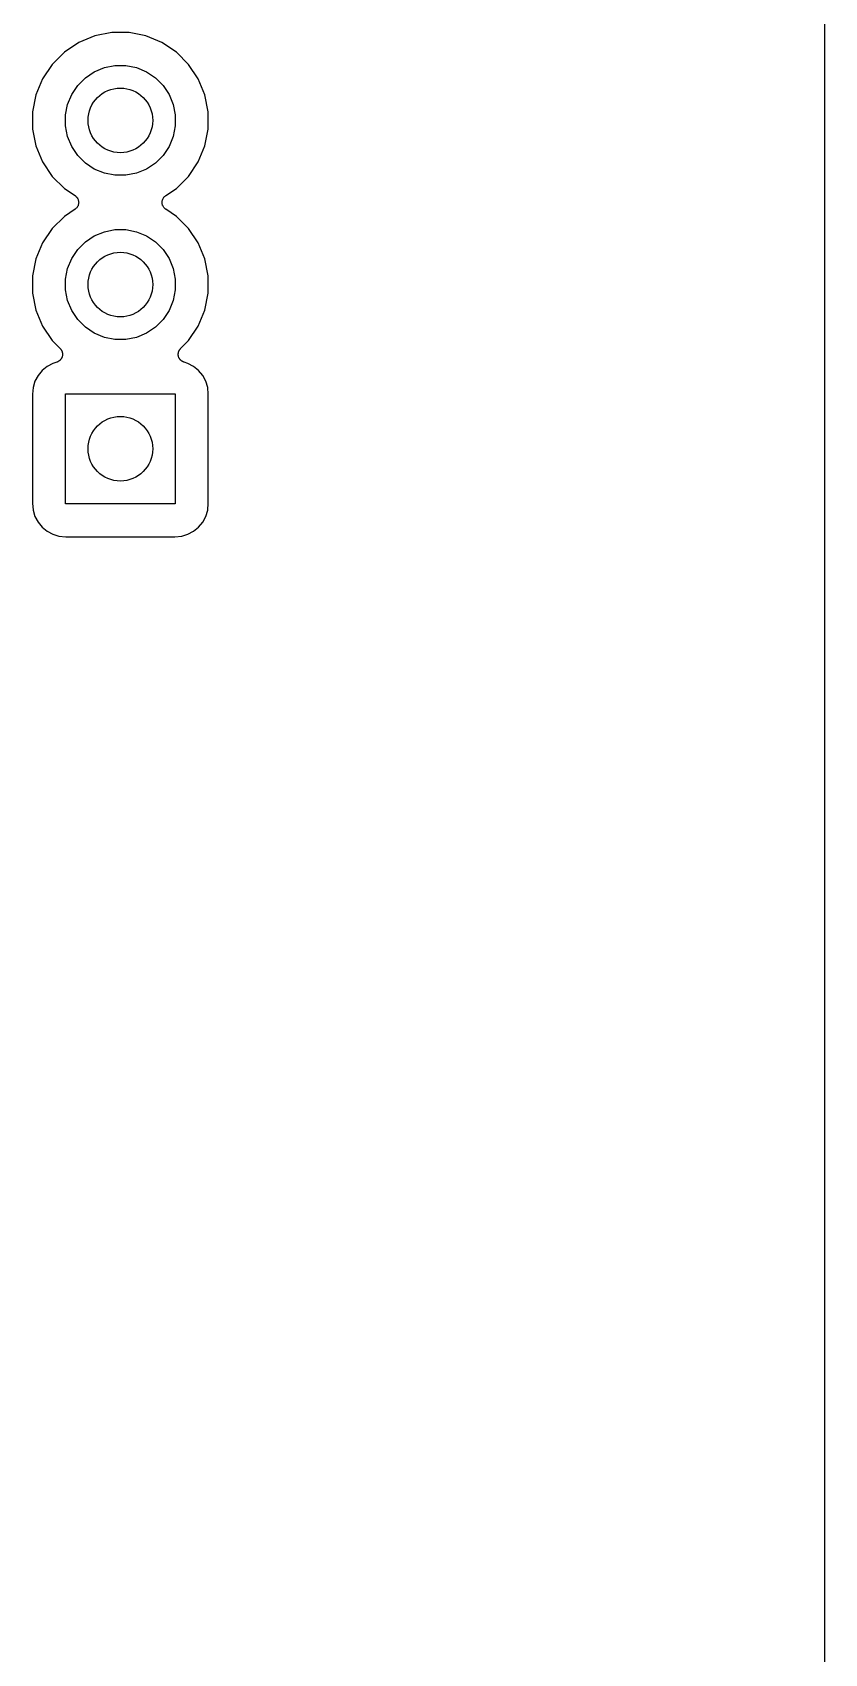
# Model space of a CAD drawing. Extents: x 191 to 259.8, y -137.9 to -38.6.
# Drawn here: x 247.56 to 259.82, y -88.49 to -63.41 of the extents above; entities that cross this region are included whole.
import ezdxf

# ---------------------------------------------------------------- set-up
doc = ezdxf.new("R2010")
doc.units = 0
doc.layers.add('BLACK', color=7, linetype='CONTINUOUS')

msp = doc.modelspace()

# ---------------------------------------------------------------- linework, layer by layer
at = {"layer": 'BLACK', "linetype": 'CONTINUOUS'}
for p, q in [((259.817, -38.76), (259.817, -137.77)), ((248.786, -63.412), (248.524, -63.4642)), ((249.054, -63.412), (248.786, -63.412)), ((249.316, -63.4642), (249.054, -63.412)), ((248.277, -63.5666), (248.054, -63.7152)), ((248.524, -63.4642), (248.277, -63.5666)), ((249.563, -63.5666), (249.316, -63.4642)), ((249.786, -63.7152), (249.563, -63.5666)), ((247.865, -63.9043), (247.717, -64.1267)), ((248.054, -63.7152), (247.865, -63.9043)), ((248.672, -63.9527), (248.836, -63.92)), ((248.836, -63.92), (249.004, -63.92)), ((249.004, -63.92), (249.168, -63.9527)), ((249.975, -63.9043), (249.786, -63.7152)), ((250.123, -64.1267), (249.975, -63.9043)), ((247.717, -64.1267), (247.614, -64.3739)), ((248.26, -64.2282), (248.378, -64.1098)), ((248.378, -64.1098), (248.517, -64.0167)), ((248.517, -64.0167), (248.672, -63.9527)), ((249.168, -63.9527), (249.323, -64.0167)), ((249.323, -64.0167), (249.462, -64.1098)), ((249.462, -64.1098), (249.58, -64.2282)), ((250.226, -64.3739), (250.123, -64.1267)), ((247.614, -64.3739), (247.562, -64.6363)), ((248.103, -64.5221), (248.167, -64.3674)), ((248.167, -64.3674), (248.26, -64.2282)), ((249.58, -64.2282), (249.673, -64.3674)), ((249.673, -64.3674), (249.737, -64.5221)), ((250.278, -64.6363), (250.226, -64.3739)), ((247.562, -64.6363), (247.562, -64.9038)), ((248.07, -64.6863), (248.103, -64.5221)), ((248.07, -64.8537), (248.07, -64.6863)), ((249.737, -64.5221), (249.77, -64.6863)), ((249.77, -64.6863), (249.77, -64.8537)), ((250.278, -64.9038), (250.278, -64.6363)), ((247.562, -64.9038), (247.614, -65.1661)), ((248.103, -65.0179), (248.07, -64.8537)), ((249.77, -64.8537), (249.737, -65.0179)), ((250.226, -65.1661), (250.278, -64.9038)), ((247.614, -65.1661), (247.717, -65.4133)), ((248.167, -65.1726), (248.103, -65.0179)), ((248.26, -65.3118), (248.167, -65.1726)), ((249.673, -65.1726), (249.58, -65.3118)), ((249.737, -65.0179), (249.673, -65.1726)), ((250.123, -65.4133), (250.226, -65.1661)), ((247.717, -65.4133), (247.865, -65.6357)), ((248.378, -65.4302), (248.26, -65.3118)), ((248.517, -65.5233), (248.378, -65.4302)), ((249.462, -65.4302), (249.323, -65.5233)), ((249.58, -65.3118), (249.462, -65.4302)), ((249.975, -65.6357), (250.123, -65.4133)), ((247.865, -65.6357), (248.054, -65.8248)), ((248.672, -65.5873), (248.517, -65.5233)), ((248.836, -65.62), (248.672, -65.5873)), ((249.004, -65.62), (248.836, -65.62)), ((249.168, -65.5873), (249.004, -65.62)), ((249.323, -65.5233), (249.168, -65.5873)), ((249.786, -65.8248), (249.975, -65.6357)), ((248.054, -65.8248), (248.218, -65.9344)), ((248.218, -65.9344), (248.219, -65.935)), ((248.219, -65.935), (248.219, -65.935)), ((248.219, -65.935), (248.219, -65.935)), ((248.219, -65.935), (248.22, -65.9354)), ((248.22, -65.9354), (248.229, -65.9433)), ((248.229, -65.9433), (248.238, -65.9509)), ((248.238, -65.9509), (248.238, -65.9512)), ((248.238, -65.9512), (248.239, -65.9514)), ((248.239, -65.9514), (248.246, -65.9608)), ((249.595, -65.9594), (249.603, -65.9501)), ((249.603, -65.9496), (249.612, -65.942)), ((249.603, -65.9499), (249.603, -65.9496)), ((249.603, -65.9501), (249.603, -65.9499)), ((249.612, -65.942), (249.622, -65.9344)), ((249.622, -65.9344), (249.786, -65.8248)), ((248.218, -66.1456), (248.054, -66.2552)), ((248.228, -66.1379), (248.218, -66.1456)), ((248.237, -66.1303), (248.228, -66.1379)), ((248.245, -66.1205), (248.237, -66.1299)), ((248.237, -66.1299), (248.237, -66.1301)), ((248.237, -66.1301), (248.237, -66.1303)), ((248.253, -66.1113), (248.245, -66.1205)), ((248.246, -65.9608), (248.254, -65.9702)), ((248.259, -66.1), (248.253, -66.1107)), ((248.253, -66.1107), (248.253, -66.111)), ((248.253, -66.111), (248.253, -66.1113)), ((248.254, -65.9702), (248.254, -65.9705)), ((248.254, -65.9705), (248.254, -65.9707)), ((248.254, -65.9707), (248.26, -65.9814)), ((248.265, -66.0895), (248.259, -66.1)), ((248.26, -65.9814), (248.265, -65.9921)), ((248.265, -65.9921), (248.265, -65.9924)), ((248.265, -65.9924), (248.266, -65.9927)), ((248.269, -66.0772), (248.265, -66.0889)), ((248.265, -66.0889), (248.265, -66.0892)), ((248.265, -66.0892), (248.265, -66.0895)), ((248.266, -65.9927), (248.269, -66.0043)), ((248.269, -66.0043), (248.272, -66.0159)), ((248.272, -66.0659), (248.269, -66.0772)), ((248.272, -66.0159), (248.272, -66.0162)), ((248.272, -66.0162), (248.273, -66.0165)), ((248.273, -66.0532), (248.272, -66.0652)), ((248.272, -66.0652), (248.272, -66.0655)), ((248.272, -66.0655), (248.272, -66.0659)), ((248.273, -66.0165), (248.274, -66.0285)), ((248.275, -66.0412), (248.273, -66.0532)), ((248.274, -66.0285), (248.275, -66.0406)), ((248.275, -66.0406), (248.275, -66.0409)), ((248.275, -66.0409), (248.275, -66.0412)), ((249.565, -66.0388), (249.567, -66.0269)), ((249.565, -66.0391), (249.565, -66.0388)), ((249.565, -66.0394), (249.565, -66.0391)), ((249.566, -66.0515), (249.565, -66.0394)), ((249.567, -66.0635), (249.566, -66.0515)), ((249.567, -66.0269), (249.568, -66.0148)), ((249.568, -66.0638), (249.567, -66.0635)), ((249.568, -66.0141), (249.571, -66.0027)), ((249.568, -66.0145), (249.568, -66.0141)), ((249.568, -66.0148), (249.568, -66.0145)), ((249.568, -66.0641), (249.568, -66.0638)), ((249.571, -66.0758), (249.568, -66.0641)), ((249.571, -66.0027), (249.575, -65.9911)), ((249.574, -66.0873), (249.571, -66.0758)), ((249.575, -66.0876), (249.574, -66.0873)), ((249.575, -65.9905), (249.581, -65.9799)), ((249.575, -65.9908), (249.575, -65.9905)), ((249.575, -65.9911), (249.575, -65.9908)), ((249.575, -66.0879), (249.575, -66.0876)), ((249.58, -66.0986), (249.575, -66.0879)), ((249.586, -66.1093), (249.58, -66.0986)), ((249.581, -65.9799), (249.587, -65.9693)), ((249.586, -66.1095), (249.586, -66.1093)), ((249.586, -66.1098), (249.586, -66.1095)), ((249.594, -66.1191), (249.586, -66.1098)), ((249.587, -65.9687), (249.595, -65.9594)), ((249.587, -65.969), (249.587, -65.9687)), ((249.587, -65.9693), (249.587, -65.969)), ((249.601, -66.1286), (249.594, -66.1191)), ((249.602, -66.1288), (249.601, -66.1286)), ((249.602, -66.1291), (249.602, -66.1288)), ((249.611, -66.1367), (249.602, -66.1291)), ((249.62, -66.1446), (249.611, -66.1367)), ((249.621, -66.145), (249.62, -66.1446)), ((249.622, -66.1456), (249.621, -66.145)), ((249.621, -66.145), (249.621, -66.145)), ((249.621, -66.145), (249.621, -66.145)), ((249.786, -66.2552), (249.622, -66.1456)), ((247.865, -66.4443), (247.717, -66.6667)), ((248.054, -66.2552), (247.865, -66.4443)), ((249.975, -66.4443), (249.786, -66.2552)), ((250.123, -66.6667), (249.975, -66.4443)), ((247.717, -66.6667), (247.614, -66.9139)), ((248.26, -66.7682), (248.378, -66.6498)), ((248.378, -66.6498), (248.517, -66.5567)), ((248.517, -66.5567), (248.672, -66.4927)), ((248.672, -66.4927), (248.836, -66.46)), ((248.836, -66.46), (249.004, -66.46)), ((249.004, -66.46), (249.168, -66.4927)), ((249.168, -66.4927), (249.323, -66.5567)), ((249.323, -66.5567), (249.462, -66.6498)), ((249.462, -66.6498), (249.58, -66.7682)), ((250.226, -66.9139), (250.123, -66.6667)), ((247.614, -66.9139), (247.562, -67.1762)), ((248.103, -67.0621), (248.167, -66.9074)), ((248.167, -66.9074), (248.26, -66.7682)), ((249.58, -66.7682), (249.673, -66.9074)), ((249.673, -66.9074), (249.737, -67.0621)), ((250.278, -67.1762), (250.226, -66.9139)), ((247.562, -67.1762), (247.562, -67.4437)), ((248.07, -67.2263), (248.103, -67.0621)), ((249.737, -67.0621), (249.77, -67.2263)), ((250.278, -67.4437), (250.278, -67.1762)), ((247.562, -67.4437), (247.614, -67.7061)), ((248.07, -67.3937), (248.07, -67.2263)), ((248.103, -67.5579), (248.07, -67.3937)), ((249.77, -67.3937), (249.737, -67.5579)), ((249.77, -67.2263), (249.77, -67.3937)), ((250.226, -67.7061), (250.278, -67.4437)), ((247.614, -67.7061), (247.717, -67.9533)), ((248.167, -67.7126), (248.103, -67.5579)), ((249.737, -67.5579), (249.673, -67.7126)), ((250.123, -67.9533), (250.226, -67.7061)), ((247.717, -67.9533), (247.865, -68.1757)), ((248.26, -67.8518), (248.167, -67.7126)), ((248.378, -67.9702), (248.26, -67.8518)), ((249.58, -67.8518), (249.462, -67.9702)), ((249.673, -67.7126), (249.58, -67.8518)), ((249.975, -68.1757), (250.123, -67.9533)), ((247.865, -68.1757), (247.988, -68.2987)), ((248.517, -68.0633), (248.378, -67.9702)), ((248.672, -68.1273), (248.517, -68.0633)), ((248.836, -68.16), (248.672, -68.1273)), ((249.004, -68.16), (248.836, -68.16)), ((249.168, -68.1273), (249.004, -68.16)), ((249.323, -68.0633), (249.168, -68.1273)), ((249.462, -67.9702), (249.323, -68.0633)), ((249.852, -68.2987), (249.975, -68.1757)), ((247.988, -68.2987), (247.989, -68.2999)), ((247.989, -68.2999), (247.993, -68.3046)), ((247.993, -68.3046), (247.997, -68.3088)), ((248, -68.4644), (247.996, -68.4693)), ((247.997, -68.3088), (248.001, -68.3142)), ((248.003, -68.4599), (248, -68.4644)), ((248.001, -68.3142), (248.005, -68.3193)), ((248.007, -68.4542), (248.003, -68.4599)), ((248.005, -68.3193), (248.008, -68.3246)), ((248.01, -68.4487), (248.007, -68.4542)), ((248.008, -68.3246), (248.011, -68.3295)), ((248.012, -68.4433), (248.01, -68.4487)), ((248.011, -68.3295), (248.013, -68.3355)), ((248.015, -68.4381), (248.012, -68.4433)), ((248.013, -68.3355), (248.016, -68.3413)), ((248.017, -68.4319), (248.015, -68.4381)), ((248.016, -68.3413), (248.018, -68.347)), ((248.02, -68.4259), (248.017, -68.4319)), ((248.018, -68.347), (248.02, -68.3525)), ((248.02, -68.3525), (248.021, -68.3589)), ((248.021, -68.4201), (248.02, -68.4259)), ((248.021, -68.3589), (248.023, -68.3651)), ((248.023, -68.4145), (248.021, -68.4201)), ((248.023, -68.3651), (248.024, -68.371)), ((248.025, -68.4016), (248.023, -68.408)), ((248.023, -68.408), (248.023, -68.4145)), ((248.024, -68.371), (248.025, -68.3768)), ((248.025, -68.3768), (248.025, -68.3833)), ((248.025, -68.3833), (248.025, -68.3898)), ((248.025, -68.3898), (248.025, -68.3957)), ((248.025, -68.3957), (248.025, -68.4016)), ((249.815, -68.375), (249.817, -68.3693)), ((249.815, -68.3816), (249.815, -68.375)), ((249.815, -68.388), (249.815, -68.3816)), ((249.815, -68.3939), (249.815, -68.388)), ((249.815, -68.3998), (249.815, -68.3939)), ((249.816, -68.4062), (249.815, -68.3998)), ((249.817, -68.4127), (249.816, -68.4062)), ((249.817, -68.3634), (249.819, -68.3571)), ((249.817, -68.3693), (249.817, -68.3634)), ((249.819, -68.4184), (249.817, -68.4127)), ((249.819, -68.3571), (249.82, -68.3508)), ((249.82, -68.4242), (249.819, -68.4184)), ((249.82, -68.3508), (249.823, -68.3453)), ((249.822, -68.4302), (249.82, -68.4242)), ((249.824, -68.4365), (249.822, -68.4302)), ((249.823, -68.3453), (249.824, -68.3397)), ((249.824, -68.3397), (249.827, -68.3339)), ((249.827, -68.4417), (249.824, -68.4365)), ((249.827, -68.3339), (249.83, -68.3279)), ((249.829, -68.4472), (249.827, -68.4417)), ((249.833, -68.4526), (249.829, -68.4472)), ((249.83, -68.3279), (249.833, -68.323)), ((249.833, -68.323), (249.836, -68.3178)), ((249.836, -68.4584), (249.833, -68.4526)), ((249.836, -68.3178), (249.84, -68.3128)), ((249.839, -68.463), (249.836, -68.4584)), ((249.843, -68.4679), (249.839, -68.463)), ((249.84, -68.3128), (249.844, -68.3074)), ((249.844, -68.3074), (249.848, -68.3033)), ((249.848, -68.3033), (249.852, -68.2987)), ((247.709, -68.6391), (247.646, -68.7164)), ((247.786, -68.5756), (247.709, -68.6391)), ((247.875, -68.5284), (247.786, -68.5756)), ((247.935, -68.51), (247.875, -68.5284)), ((247.941, -68.5078), (247.935, -68.51)), ((247.946, -68.5061), (247.941, -68.5078)), ((247.952, -68.503), (247.946, -68.5061)), ((247.958, -68.5005), (247.952, -68.503)), ((247.963, -68.4973), (247.958, -68.5005)), ((247.968, -68.4945), (247.963, -68.4973)), ((247.973, -68.4904), (247.968, -68.4945)), ((247.979, -68.4868), (247.973, -68.4904)), ((247.983, -68.4826), (247.979, -68.4868)), ((247.988, -68.4789), (247.983, -68.4826)), ((247.992, -68.4739), (247.988, -68.4789)), ((247.996, -68.4693), (247.992, -68.4739)), ((249.847, -68.4726), (249.843, -68.4679)), ((249.851, -68.4777), (249.847, -68.4726)), ((249.856, -68.4814), (249.851, -68.4777)), ((249.86, -68.4857), (249.856, -68.4814)), ((249.865, -68.4894), (249.86, -68.4857)), ((249.87, -68.4935), (249.865, -68.4894)), ((249.875, -68.4964), (249.87, -68.4935)), ((249.88, -68.4997), (249.875, -68.4964)), ((249.886, -68.5023), (249.88, -68.4997)), ((249.892, -68.5054), (249.886, -68.5023)), ((249.898, -68.5072), (249.892, -68.5054)), ((249.903, -68.5095), (249.898, -68.5072)), ((249.905, -68.51), (249.903, -68.5095)), ((249.965, -68.5284), (249.905, -68.51)), ((250.054, -68.5756), (249.965, -68.5284)), ((250.131, -68.6391), (250.054, -68.5756)), ((250.194, -68.7164), (250.131, -68.6391)), ((247.569, -68.9004), (247.559, -69.0062)), ((247.598, -68.8047), (247.569, -68.9004)), ((247.646, -68.7164), (247.598, -68.8047)), ((250.242, -68.8047), (250.194, -68.7164)), ((250.271, -68.9004), (250.242, -68.8047)), ((250.281, -69.0062), (250.271, -68.9004)), ((247.559, -69.0062), (247.559, -70.6938)), ((248.07, -70.7), (248.07, -69)), ((248.07, -69), (249.77, -69)), ((249.77, -69), (249.77, -70.7)), ((250.281, -70.6938), (250.281, -69.0062)), ((247.559, -70.6938), (247.569, -70.7996)), ((249.77, -70.7), (248.07, -70.7)), ((250.271, -70.7996), (250.281, -70.6938)), ((247.569, -70.7996), (247.598, -70.8953)), ((247.598, -70.8953), (247.646, -70.9836)), ((250.194, -70.9836), (250.242, -70.8953)), ((250.242, -70.8953), (250.271, -70.7996)), ((247.646, -70.9836), (247.709, -71.0609)), ((247.709, -71.0609), (247.786, -71.1244)), ((247.786, -71.1244), (247.875, -71.1716)), ((247.875, -71.1716), (247.97, -71.2006)), ((247.97, -71.2006), (248.076, -71.2111)), ((248.076, -71.2111), (249.764, -71.2111)), ((249.764, -71.2111), (249.87, -71.2006)), ((249.87, -71.2006), (249.965, -71.1716)), ((249.965, -71.1716), (250.054, -71.1244)), ((250.054, -71.1244), (250.131, -71.0609)), ((250.131, -71.0609), (250.194, -70.9836))]:
    msp.add_line(p, q, dxfattribs=at)
at = {"layer": 'BLACK'}
for centre in [(248.92, -64.77), (248.92, -67.31), (248.92, -69.85)]:
    msp.add_circle(centre, 0.5, dxfattribs=at)

doc.saveas('drawing.dxf')
